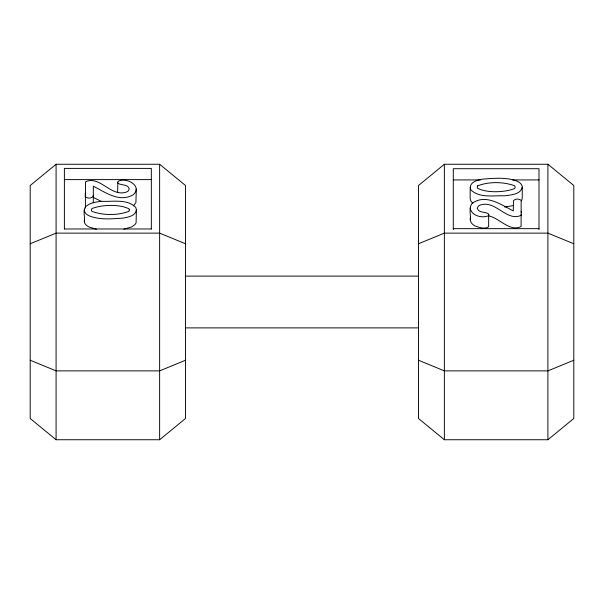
<?xml version="1.0" encoding="UTF-8"?>
<svg xmlns="http://www.w3.org/2000/svg" width="604" height="604" viewBox="0 0 604 604"><rect width="100%" height="100%" fill="white"/><g stroke="black" fill="none" stroke-linecap="round" stroke-linejoin="round"><path stroke-width="0.91" d="M96.376 229.218L89.218 227.074A16.021 8.011 0 0 1 84.311 221.2C85.33 216.481 82.265 210.29 85.987 206.341C90.351 202.559 96.406 201.895 101.933 201.321C112.963 201.819 127.074 198.724 135.734 207.338L136.391 209.852L136.104 222.77L135.228 224.311L131.823 226.87L123.918 229.173M84.311 221.2L84.492 219.916M522.249 187.142C520.799 194.609 510.591 194.933 504.627 195.817C493.596 195.319 479.485 198.422 470.826 189.807C467.904 182.4 478.051 179.675 483.434 179.033C494.653 178.293 506.628 177.002 517.341 181.275A16.021 8.011 0 0 1 522.249 187.142L522.249 198.354L521.501 200.853M117.606 192.593L117.893 181.525C125.541 176.564 143.05 185.813 133.333 194.677C119.615 202.944 105.345 192.283 93.303 186.206L93.303 202.853M521.448 214.141L521.093 215.303C507.534 221.736 496.881 202.151 482.853 204.416A7.346 3.677 0 0 0 478.255 206.251L477.288 208.237C478.527 213.167 485.344 211.498 488.636 213.952L488.666 226.825C484.589 229.414 479.108 227.497 474.955 225.896C472.456 224.628 470.237 222.31 470.237 219.343C471.007 214.224 468.553 208.101 471.905 203.601C485.178 193.31 501.094 204.605 513.257 210.932L513.536 200.671C515.318 198.527 519.13 198.603 521.154 200.362L521.093 226.508C509.851 232.17 499.78 218.399 489.142 215.983M470.237 219.343L470.652 216.881M136.391 209.852C135.643 215.975 128.063 217.153 123.125 218.104C111.906 218.844 99.932 220.135 89.218 215.862A16.021 8.011 0 0 1 84.311 209.996M93.303 195.273L93.024 196.466C91.242 198.61 87.429 198.542 85.398 196.776L85.104 195.772M85.104 194.209L85.466 193.046M488.953 214.82L488.666 215.613C482.543 218.618 471.263 215.862 470.237 208.138M133.333 205.888L135.908 202.672L136.323 189.007M56.089 164.258L30.2 185.511L30.2 418.489L56.089 439.742L159.63 439.742L185.511 418.489L185.511 185.511L159.63 164.258L56.089 164.258L56.089 439.742M444.37 164.258L418.489 185.511L418.489 418.489L444.37 439.742L547.911 439.742L573.8 418.489L573.8 185.511L547.911 164.258L444.37 164.258L444.37 439.742M30.2 243.759L56.089 233.129L159.63 233.129L185.511 243.759M418.489 243.759L444.37 233.129L547.911 233.129L573.8 243.759M185.511 360.241L159.63 370.871L56.089 370.871L30.2 360.241M573.8 360.241L547.911 370.871L444.37 370.871L418.489 360.241M513.355 205.579L504.627 207.029M64.386 179.614L151.332 179.614M453.287 179.924L480.603 179.924M512.622 179.924L538.995 179.924M453.287 228.667L538.995 228.667M64.386 228.976L151.332 228.976M185.511 276.111L418.489 276.111M185.511 327.889L418.489 327.889M93.303 197.417L101.434 201.411M472.789 203.155L470.826 201.011L470.169 198.489L470.169 187.285M117.606 182.317L117.916 183.193C121.215 185.647 128.033 183.971 129.271 188.901L128.297 190.887A7.346 3.677 0 0 1 123.707 192.729C109.671 194.986 99.026 175.402 85.466 181.842L85.398 207.987M521.154 211.574L521.448 212.57M547.911 164.258L547.911 439.742M538.995 229.573L538.995 168.712L453.287 168.712L453.287 229.573M159.63 164.258L159.63 439.742M151.332 229.007L151.332 168.403L64.386 168.403L64.386 229.007M129.339 209.928L128.826 211.347C117.606 215.62 103.186 215.477 91.914 211.385L91.355 209.958L91.891 208.576C102.189 204.635 119.275 203.956 129.052 208.863L129.339 209.928M477.734 185.79L477.213 187.217L477.507 188.274C487.285 193.182 504.37 192.502 514.668 188.561L515.204 187.18L514.646 185.753C503.374 181.668 488.953 181.517 477.734 185.79"/></g></svg>
